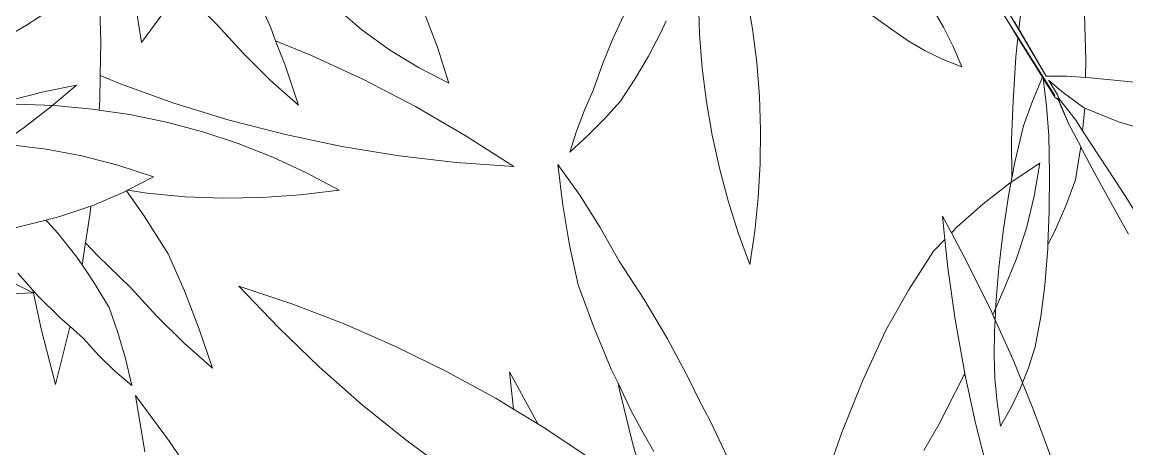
# Model space of a CAD drawing. Header units: millimetres. Extents: x 18 to 174501, y 22 to 24571.
# Drawn here: x 22470.7 to 22848.3, y 5611.8 to 5757.8 of the extents above; entities that cross this region are included whole.
import ezdxf

# ---------------------------------------------------------------- set-up
doc = ezdxf.new("R2010")
doc.units = ezdxf.units.MM
doc.header["$MEASUREMENT"] = 0
doc.layers.add('Edges', color=7, linetype='Continuous', lineweight=18)

# ---------------------------------------------------------------- blocks, each defined once
blk = doc.blocks.new('BAMBOOPLAN')
at = {"layer": 'Edges'}
for p, q in [((5.9951, 11.5416), (5.8903, 11.4031)), ((5.9951, 11.5416), (6.0222, 11.3806)), ((5.8903, 11.4031), (5.7967, 11.2608)), ((6.0222, 11.3806), (6.037, 11.2196)), ((5.7967, 11.2608), (5.7147, 11.1148)), ((6.037, 11.2196), (6.0395, 11.0592)), ((5.6307, 11.1411), (5.6786, 11.0382)), ((5.6307, 11.1411), (5.6978, 11.079)), ((5.7147, 11.1148), (5.6978, 11.079)), ((5.6978, 11.079), (5.8211, 10.9648)), ((5.6786, 11.0382), (5.6444, 10.9656)), ((5.6786, 11.0382), (5.7375, 10.9114)), ((6.0395, 11.0592), (6.0298, 10.8997)), ((5.6444, 10.9656), (5.5908, 10.7446)), ((5.8211, 10.9648), (6.006, 10.7812)), ((5.7375, 10.9114), (5.8537, 10.6838)), ((6.0298, 10.8997), (6.0199, 10.7664)), ((3.7718, 10.7677), (3.8599, 10.588)), ((3.7718, 10.7677), (3.9219, 10.6596)), ((5.5908, 10.7446), (5.5493, 10.5208)), ((6.006, 10.7812), (6.0199, 10.7664)), ((6.0199, 10.7664), (6.1849, 10.5906)), ((3.9219, 10.6596), (4.0678, 10.5431)), ((5.8537, 10.6838), (5.9789, 10.459)), ((3.8599, 10.588), (3.955, 10.4131)), ((6.1849, 10.5906), (6.3573, 10.3936)), ((4.0678, 10.5431), (4.2091, 10.4183)), ((5.5493, 10.5208), (5.5233, 10.2518)), ((4.2091, 10.4183), (4.3853, 10.2813)), ((5.9835, 10.4389), (5.9457, 10.1735)), ((5.9789, 10.459), (5.9848, 10.4493)), ((5.9848, 10.4493), (5.9835, 10.4389)), ((5.9848, 10.4493), (6.1129, 10.2375)), ((1.4223, 10.3662), (1.2809, 10.2823)), ((1.4223, 10.3662), (1.3385, 10.2248)), ((3.955, 10.4131), (4.0568, 10.2434)), ((6.3573, 10.3936), (6.5228, 10.1907)), ((1.2809, 10.2823), (1.1432, 10.1918)), ((4.3853, 10.2813), (4.5563, 10.137)), ((1.3385, 10.2248), (1.2481, 10.087)), ((4.0568, 10.2434), (4.1971, 10.0724)), ((5.5233, 10.2518), (5.5097, 9.9813)), ((6.1129, 10.2375), (6.2554, 10.0198)), ((5.9457, 10.1735), (5.9182, 10.0284)), ((4.5563, 10.137), (4.7189, 9.9851)), ((1.2481, 10.087), (1.1513, 9.9532)), ((4.1971, 10.0724), (4.3445, 9.9073)), ((4.7189, 9.9851), (4.7972, 9.9059)), ((5.5097, 9.9813), (5.5085, 9.7099)), ((4.3445, 9.9073), (4.3985, 9.8526)), ((4.7972, 9.9059), (4.8833, 9.825)), ((4.3985, 9.8526), (4.4116, 9.8303)), ((4.3985, 9.8526), (4.501, 9.7489)), ((4.4116, 9.8303), (4.5642, 9.5938)), ((4.8833, 9.825), (5.0492, 9.6568)), ((3.8795, 9.7316), (4.0924, 9.5366)), ((3.8795, 9.7316), (3.9569, 9.566)), ((4.501, 9.7489), (4.5803, 9.6748)), ((2.4932, 9.696), (2.7655, 9.6992)), ((2.4932, 9.696), (2.7415, 9.5679)), ((2.7655, 9.6992), (3.039, 9.6898)), ((3.039, 9.6898), (3.313, 9.668)), ((3.313, 9.668), (3.5869, 9.6337)), ((4.5803, 9.6748), (4.6722, 9.5946)), ((3.5869, 9.6337), (3.8599, 9.587)), ((2.7415, 9.5679), (2.9953, 9.4506)), ((3.8599, 9.587), (3.9569, 9.566)), ((3.9569, 9.566), (4.0924, 9.5366)), ((4.5642, 9.5938), (4.7272, 9.3636)), ((4.0924, 9.5366), (4.1314, 9.5282)), ((4.1314, 9.5282), (4.4007, 9.4572)), ((2.9953, 9.4506), (3.254, 9.3446)), ((1.5527, 9.3384), (1.436, 9.3548)), ((1.5527, 9.3384), (1.452, 9.2982)), ((3.254, 9.3446), (3.5168, 9.25)), ((3.5168, 9.25), (3.7833, 9.1671)), ((2.1897, 9.0267), (2.421, 8.868)), ((2.1897, 9.0267), (2.3231, 8.7809)), ((2.421, 8.868), (2.6459, 8.699)), ((10.9452, -2.7047), (10.2292, -2.0957)), ((11.1024, -2.5668), (11.025, -2.3624)), ((10.6139, -2.4598), (11.0164, -2.781)), ((10.6139, -2.4598), (10.6866, -2.5183)), ((10.744, -2.5315), (10.7257, -2.4519)), ((10.6866, -2.5183), (11.0156, -2.7828)), ((10.7535, -2.5728), (10.6866, -2.5183)), ((10.744, -2.5315), (10.7109, -2.5031)), ((10.9454, -2.7047), (10.744, -2.5315)), ((10.3928, -2.6426), (10.3143, -2.5751)), ((10.7745, -2.6637), (10.7535, -2.5728)), ((10.9298, -2.7162), (10.7535, -2.5728)), ((11.129, -2.648), (11.1024, -2.5668)), ((11.5309, -2.5536), (11.1521, -2.6417)), ((10.4682, -2.7166), (10.3928, -2.6426)), ((11.1521, -2.6417), (11.129, -2.648)), ((10.1584, -2.7355), (10.0236, -2.6958)), ((10.8329, -2.8731), (10.7745, -2.6637)), ((11.0425, -2.6714), (10.9454, -2.7047)), ((11.129, -2.648), (11.0425, -2.6714)), ((10.2516, -2.7617), (10.1584, -2.7355)), ((10.5402, -2.7968), (10.4682, -2.7166)), ((10.9208, -2.8423), (10.9298, -2.7162)), ((10.9298, -2.7162), (10.9298, -2.7159)), ((10.9342, -2.7198), (10.9319, -2.7179)), ((10.9947, -2.844), (10.9342, -2.7198)), ((10.9467, -2.7299), (10.9342, -2.7198)), ((10.9452, -2.7047), (10.9444, -2.705)), ((10.9454, -2.7047), (10.9452, -2.7047)), ((11.0156, -2.7867), (10.9467, -2.7299)), ((11.0152, -2.7857), (10.9467, -2.7299)), ((10.9637, -2.7204), (10.962, -2.7197)), ((11.027, -2.7743), (10.9637, -2.7204)), ((11.0504, -2.7542), (10.9637, -2.7204)), ((10.3464, -2.7807), (10.2516, -2.7617)), ((10.4427, -2.7924), (10.3464, -2.7807)), ((10.5402, -2.7968), (10.4427, -2.7924)), ((11.0156, -2.7867), (11.0164, -2.7872)), ((11.0164, -2.7872), (11.0358, -2.7952)), ((11.027, -2.7743), (11.0384, -2.7886)), ((11.0274, -2.7752), (11.0274, -2.7752)), ((11.0382, -2.7938), (11.0348, -2.79)), ((11.036, -2.7871), (11.0352, -2.7866)), ((11.1268, -2.8913), (11.0356, -2.7907)), ((11.0358, -2.7952), (11.0362, -2.7952)), ((11.0362, -2.7952), (11.0366, -2.795)), ((11.0366, -2.795), (11.0372, -2.7947)), ((11.0384, -2.7886), (11.037, -2.7877)), ((11.0372, -2.7947), (11.0378, -2.7942)), ((11.0378, -2.7942), (11.0382, -2.7938)), ((11.0762, -2.8372), (11.0382, -2.7938)), ((11.09, -2.821), (11.0384, -2.7886)), ((11.1663, -2.7904), (11.0504, -2.7542)), ((11.1742, -2.7908), (11.1663, -2.7904)), ((11.1997, -2.8994), (11.1742, -2.7908)), ((11.3512, -2.801), (11.1742, -2.7908)), ((11.5537, -2.7921), (11.3512, -2.801)), ((9.5138, -2.9549), (9.4342, -2.8099)), ((10.9189, -2.9719), (10.9208, -2.8423)), ((11.0515, -2.9749), (10.9947, -2.844)), ((11.1268, -2.8913), (11.0762, -2.8372)), ((11.1515, -2.8623), (11.09, -2.821)), ((9.2777, -3.0644), (9.2185, -2.9099)), ((10.8859, -3.053), (10.8329, -2.8731)), ((11.2166, -2.976), (11.1268, -2.8913)), ((11.1997, -2.8994), (11.1515, -2.8623)), ((11.3812, -3.039), (11.1997, -2.8994)), ((9.5869, -3.1035), (9.5138, -2.9549)), ((10.9358, -3.1455), (10.9189, -2.9719)), ((11.115, -3.1496), (11.0515, -2.9749)), ((11.2456, -3.1374), (11.2166, -2.976)), ((11.2239, -2.9829), (11.2166, -2.976)), ((11.3397, -3.0908), (11.2239, -2.9829)), ((9.096, -3.1183), (9.1028, -3.0551)), ((9.3439, -3.2161), (9.2777, -3.0644)), ((10.9481, -3.2298), (10.8859, -3.053)), ((11.5044, -3.1363), (11.3812, -3.039)), ((8.8836, -3.2268), (8.8974, -3.0974)), ((9.0766, -3.2471), (9.096, -3.1183)), ((9.6531, -3.2552), (9.5869, -3.1035)), ((11.4574, -3.1977), (11.3397, -3.0908)), ((10.9481, -3.2298), (10.9358, -3.1455)), ((11.1742, -3.324), (11.115, -3.1496)), ((11.2432, -3.2732), (11.2456, -3.1374)), ((11.6267, -3.2354), (11.5044, -3.1363)), ((8.8767, -3.3576), (8.8836, -3.2268)), ((9.4169, -3.3647), (9.3439, -3.2161)), ((10.9482, -3.2299), (10.9481, -3.2298)), ((10.9611, -3.3181), (10.9482, -3.2299)), ((11.5766, -3.3033), (11.4574, -3.1977)), ((9.0505, -3.3739), (9.0766, -3.2471)), ((9.7123, -3.4097), (9.6531, -3.2552)), ((11.2314, -3.4108), (11.2432, -3.2732)), ((10.9934, -3.4917), (10.9611, -3.3181)), ((11.2209, -3.4797), (11.1742, -3.324)), ((8.8753, -3.4883), (8.8767, -3.3576)), ((9.0189, -3.4995), (9.0505, -3.3739)), ((9.4966, -3.5097), (9.4169, -3.3647)), ((8.0879, -3.5407), (7.9718, -3.4025)), ((9.7645, -3.5666), (9.7123, -3.4097)), ((11.2209, -3.4797), (11.2314, -3.4108)), ((8.8668, -3.5982), (8.8753, -3.4883)), ((8.9734, -3.6064), (9.0189, -3.4995)), ((11.0324, -3.6659), (10.9934, -3.4917)), ((11.2268, -3.4992), (11.2209, -3.4797)), ((11.2727, -3.6746), (11.2268, -3.4992)), ((7.712, -3.5818), (7.5577, -3.5218)), ((8.1972, -3.689), (8.0879, -3.5407)), ((9.5826, -3.6509), (9.4966, -3.5097)), ((7.2874, -3.7186), (7.1526, -3.5727)), ((7.8702, -3.6297), (7.712, -3.5818)), ((8.8641, -3.7075), (8.8668, -3.5982)), ((8.9227, -3.712), (8.9734, -3.6064)), ((9.8094, -3.7254), (9.7645, -3.5666)), ((8.0321, -3.6655), (7.8702, -3.6297)), ((8.1972, -3.689), (8.0321, -3.6655)), ((9.6748, -3.7878), (9.5826, -3.6509)), ((11.0698, -3.8178), (11.0324, -3.6659)), ((7.3309, -3.7702), (7.2874, -3.7186)), ((8.8672, -3.8159), (8.8641, -3.7075)), ((8.8672, -3.8159), (8.9227, -3.712)), ((11.3029, -3.8244), (11.2727, -3.6746)), ((7.0345, -3.7887), (6.9768, -3.762)), ((7.5205, -3.7809), (7.3309, -3.7702)), ((7.4165, -3.8715), (7.3309, -3.7702)), ((9.8469, -3.8859), (9.8094, -3.7254)), ((6.5246, -4.0537), (6.4257, -3.791)), ((6.7136, -3.9912), (6.7689, -3.8155)), ((7.2, -3.8791), (7.0345, -3.7887)), ((7.8016, -3.8096), (7.5205, -3.7809)), ((8.0807, -3.851), (7.8016, -3.8096)), ((9.7731, -3.9201), (9.6748, -3.7878)), ((11.1137, -3.9696), (11.0698, -3.8178)), ((11.3262, -3.9736), (11.3029, -3.8244)), ((6.7136, -3.9912), (6.6353, -3.844)), ((7.3685, -3.9599), (7.2, -3.8791)), ((7.5396, -4.0311), (7.4165, -3.8715)), ((8.3572, -3.905), (8.0807, -3.851)), ((6.288, -3.9242), (6.1557, -4.0938)), ((8.6304, -3.9715), (8.3572, -3.905)), ((9.877, -4.0476), (9.7731, -3.9201)), ((9.877, -4.0476), (9.8469, -3.8859)), ((7.5396, -4.0311), (7.3685, -3.9599)), ((8.6304, -3.9715), (8.3588, -4.0441)), ((11.1488, -4.0773), (11.1137, -3.9696)), ((11.3279, -4.0807), (11.3262, -3.9736)), ((8.3588, -4.0441), (8.0837, -4.1045)), ((6.1557, -4.0938), (6.0837, -4.1777)), ((6.5757, -4.2106), (6.5246, -4.0537)), ((11.1903, -4.1843), (11.1488, -4.0773)), ((11.3228, -4.1869), (11.3279, -4.0807)), ((7.8055, -4.1523), (7.5251, -4.1874)), ((8.0837, -4.1045), (7.8055, -4.1523)), ((7.5251, -4.1874), (7.2432, -4.2098)), ((11.2383, -4.2904), (11.1903, -4.1843)), ((11.311, -4.2918), (11.3228, -4.1869)), ((6.6774, -4.2163), (6.5757, -4.2106)), ((6.6123, -4.3227), (6.5757, -4.2106)), ((6.9604, -4.2195), (6.6774, -4.2163)), ((7.2432, -4.2098), (6.9604, -4.2195)), ((7.1396, -4.3069), (6.957, -4.3201)), ((7.3219, -4.3042), (7.1396, -4.3069)), ((7.5034, -4.3119), (7.3219, -4.3042)), ((7.6839, -4.33), (7.5034, -4.3119)), ((11.2925, -4.3953), (11.2383, -4.2904)), ((11.2925, -4.3953), (11.311, -4.2918)), ((6.6257, -4.3713), (6.6123, -4.3227)), ((6.7747, -4.3436), (6.6257, -4.3713)), ((6.957, -4.3201), (6.7747, -4.3436)), ((7.8627, -4.3585), (7.6839, -4.33)), ((7.8627, -4.3585), (7.6911, -4.4421)), ((6.4125, -4.4215), (6.2336, -4.4757)), ((6.5931, -4.3774), (6.4125, -4.4215)), ((6.6257, -4.3713), (6.5931, -4.3774)), ((7.6911, -4.4421), (7.5166, -4.5162)), ((7.5166, -4.5162), (7.3397, -4.5803)), ((7.3397, -4.5803), (7.1607, -4.6345)), ((6.4446, -4.6358), (6.2745, -4.6726)), ((6.6198, -4.6103), (6.4446, -4.6358)), ((6.7998, -4.596), (6.6198, -4.6103)), ((6.9839, -4.593), (6.7998, -4.596)), ((6.9839, -4.593), (6.8857, -4.6962)), ((7.1607, -4.6345), (6.9802, -4.6786)), ((6.9802, -4.6786), (6.8857, -4.6962)), ((6.869, -4.7138), (6.7459, -4.8248)), ((6.881, -4.7011), (6.869, -4.7138)), ((6.8857, -4.6962), (6.881, -4.7011)), ((7.0007, -4.7875), (6.881, -4.7011)), ((7.1742, -4.9249), (7.0007, -4.7875)), ((6.7409, -4.8288), (6.6151, -4.9259)), ((6.7459, -4.8248), (6.7409, -4.8288)), ((6.7505, -4.8709), (6.7409, -4.8288)), ((6.775, -5.0068), (6.7505, -4.8709)), ((6.5563, -4.9646), (6.4768, -5.0168)), ((6.6151, -4.9259), (6.5563, -4.9646)), ((6.5682, -4.9706), (6.5563, -4.9646)), ((7.309, -5.0708), (7.1742, -4.9249)), ((6.4768, -5.0168), (6.3022, -5.1284)), ((6.6313, -5.0062), (6.5682, -4.9706)), ((6.7571, -5.0862), (6.6313, -5.0062)), ((6.8533, -5.0471), (6.775, -5.0068)), ((6.7944, -5.1139), (6.775, -5.0068)), ((7.056, -5.141), (6.8533, -5.0471)), ((7.438, -5.2238), (7.309, -5.0708)), ((6.7944, -5.1139), (6.7571, -5.0862)), ((6.8745, -5.1733), (6.7944, -5.1139)), ((6.9877, -5.267), (6.8745, -5.1733)), ((7.2215, -5.2313), (7.056, -5.141)), ((7.39, -5.3121), (7.2215, -5.2313)), ((7.5611, -5.3833), (7.438, -5.2238)), ((6.6072, -5.3085), (6.5117, -5.2545)), ((7.0672, -5.3689), (6.9877, -5.267)), ((6.7068, -5.4739), (6.6072, -5.3085)), ((6.6409, -5.3275), (6.6072, -5.3085)), ((6.7781, -5.393), (6.6409, -5.3275)), ((7.5611, -5.3833), (7.39, -5.3121)), ((6.8367, -5.4175), (6.7781, -5.393)), ((7.1433, -5.4769), (7.0672, -5.3689)), ((6.8381, -5.4278), (6.8367, -5.4175)), ((6.9179, -5.4514), (6.8367, -5.4175)), ((6.8626, -5.7078), (6.8381, -5.4278)), ((6.8626, -5.7078), (6.7068, -5.4739)), ((7.0153, -5.5057), (6.9179, -5.4514)), ((7.2157, -5.5908), (7.1433, -5.4769)), ((7.1146, -5.5522), (7.0153, -5.5057)), ((7.2157, -5.5908), (7.1146, -5.5522))]:
    blk.add_line(p, q, dxfattribs=at)

msp = doc.modelspace()

# ---------------------------------------------------------------- block references
at = {"xscale": 69.97983938875464, "yscale": 69.97983938875464, "zscale": 69.97983938875464, "rotation": 340.9588725647666}
for p in [(22158.48, 6168.11), (22158.48, 5082.93)]:
    msp.add_blockref('BAMBOOPLAN', p, dxfattribs=at)

doc.saveas('drawing.dxf')
